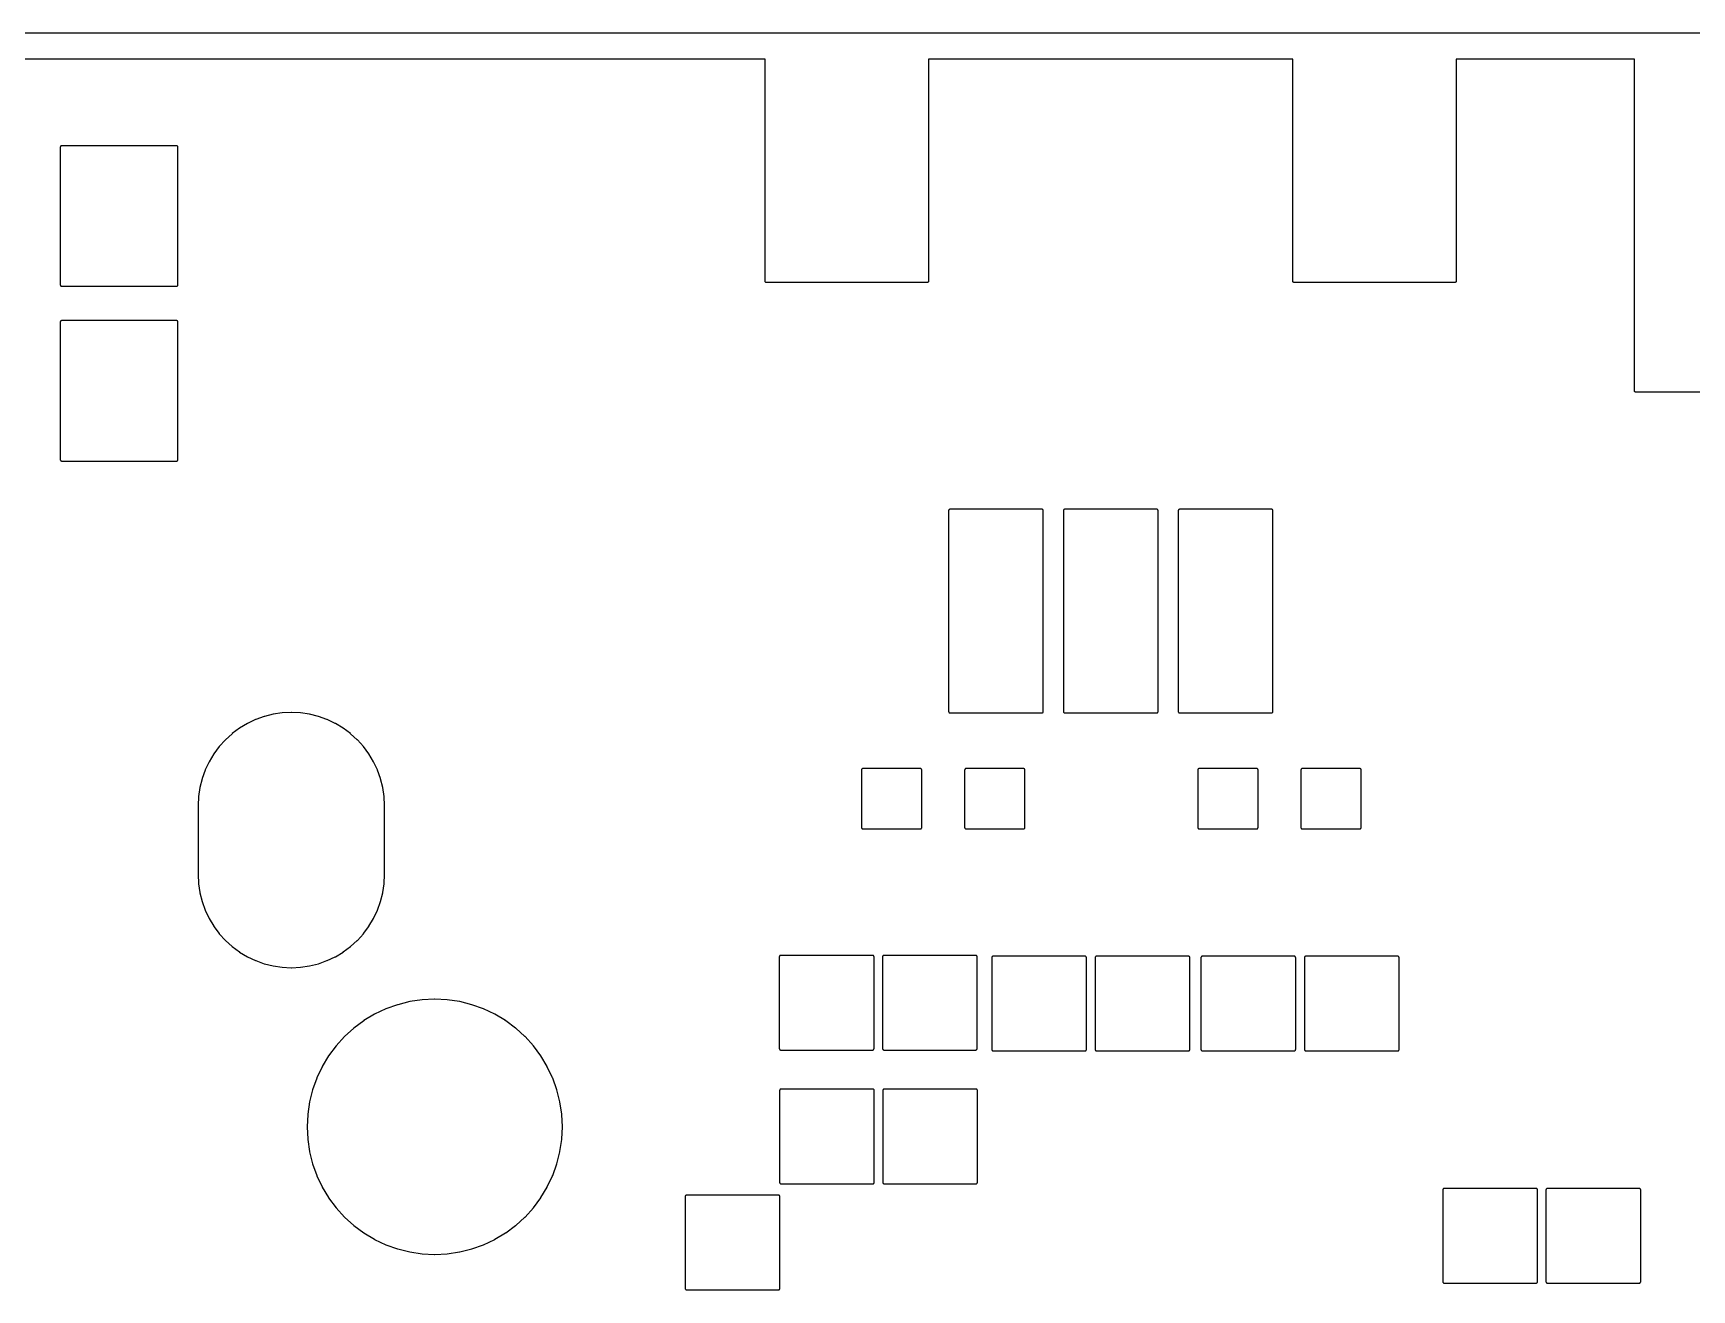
# Model space of a CAD drawing. Header units: inches. Extents: x -0.5 to 10, y -2.4 to 3.9.
# Drawn here: x 0.65 to 1.219, y 3.431 to 3.863 of the extents above; entities that cross this region are included whole.
import ezdxf

# ---------------------------------------------------------------- set-up
doc = ezdxf.new("R2010")
doc.units = ezdxf.units.IN

msp = doc.modelspace()

# ---------------------------------------------------------------- linework, layer by layer
for points in [[(4.8032, 3.86275), (0, 3.86275)], [(1.62, 3.7395), (1.2, 3.7395), (1.199975, 3.739501), (1.199926, 3.739506), (1.199878, 3.739515), (1.199831, 3.739529), (1.199786, 3.739548), (1.199743, 3.739571), (1.199702, 3.739599), (1.199664, 3.73963), (1.19963, 3.739664), (1.199599, 3.739702), (1.199571, 3.739743), (1.199548, 3.739786), (1.199529, 3.739831), (1.199515, 3.739878), (1.199506, 3.739926), (1.199501, 3.739975), (1.1995, 3.74), (1.1995, 3.85385), (1.13835, 3.85385), (1.13835, 3.77765), (1.138349, 3.777625), (1.138344, 3.777576), (1.138335, 3.777528), (1.138321, 3.777481), (1.138302, 3.777436), (1.138279, 3.777393), (1.138251, 3.777352), (1.13822, 3.777314), (1.138186, 3.77728), (1.138148, 3.777249), (1.138107, 3.777221), (1.138064, 3.777198), (1.138019, 3.777179), (1.137972, 3.777165), (1.137924, 3.777156), (1.137875, 3.777151), (1.13785, 3.77715), (1.08275, 3.77715), (1.082725, 3.777151), (1.082676, 3.777156), (1.082628, 3.777165), (1.082581, 3.777179), (1.082536, 3.777198), (1.082493, 3.777221), (1.082452, 3.777249), (1.082414, 3.77728), (1.08238, 3.777314), (1.082349, 3.777352), (1.082321, 3.777393), (1.082298, 3.777436), (1.082279, 3.777481), (1.082265, 3.777528), (1.082256, 3.777576), (1.082251, 3.777625), (1.08225, 3.77765), (1.08225, 3.85385), (0.95725, 3.85385), (0.95725, 3.77765), (0.957249, 3.777625), (0.957244, 3.777576), (0.957235, 3.777528), (0.957221, 3.777481), (0.957202, 3.777436), (0.957179, 3.777393), (0.957151, 3.777352), (0.95712, 3.777314), (0.957086, 3.77728), (0.957048, 3.777249), (0.957007, 3.777221), (0.956964, 3.777198), (0.956919, 3.777179), (0.956872, 3.777165), (0.956824, 3.777156), (0.956775, 3.777151), (0.95675, 3.77715), (0.90165, 3.77715), (0.901625, 3.777151), (0.901576, 3.777156), (0.901528, 3.777165), (0.901481, 3.777179), (0.901436, 3.777198), (0.901393, 3.777221), (0.901352, 3.777249), (0.901314, 3.77728), (0.90128, 3.777314), (0.901249, 3.777352), (0.901221, 3.777393), (0.901198, 3.777436), (0.901179, 3.777481), (0.901165, 3.777528), (0.901156, 3.777576), (0.901151, 3.777625), (0.90115, 3.77765), (0.90115, 3.85385), (0.5405, 3.85385)]]:
    msp.add_lwpolyline(points)
for points in [[(0.659775, 3.775901), (0.659775, 3.775901), (0.6598, 3.7759), (0.6992, 3.7759), (0.699225, 3.775901), (0.699274, 3.775906), (0.699322, 3.775915), (0.699369, 3.775929), (0.699414, 3.775948), (0.699457, 3.775971), (0.699498, 3.775999), (0.699536, 3.77603), (0.69957, 3.776064), (0.699601, 3.776102), (0.699629, 3.776143), (0.699652, 3.776186), (0.699671, 3.776231), (0.699685, 3.776278), (0.699694, 3.776326), (0.699699, 3.776375), (0.6997, 3.7764), (0.6997, 3.8236), (0.699699, 3.823625), (0.699694, 3.823674), (0.699685, 3.823722), (0.699671, 3.823769), (0.699652, 3.823814), (0.699629, 3.823857), (0.699601, 3.823898), (0.69957, 3.823936), (0.699536, 3.82397), (0.699498, 3.824001), (0.699457, 3.824029), (0.699414, 3.824052), (0.699369, 3.824071), (0.699322, 3.824085), (0.699274, 3.824094), (0.699225, 3.824099), (0.6992, 3.8241), (0.6598, 3.8241), (0.659775, 3.824099), (0.659726, 3.824094), (0.659678, 3.824085), (0.659631, 3.824071), (0.659586, 3.824052), (0.659543, 3.824029), (0.659502, 3.824001), (0.659464, 3.82397), (0.65943, 3.823936), (0.659399, 3.823898), (0.659371, 3.823857), (0.659348, 3.823814), (0.659329, 3.823769), (0.659315, 3.823722), (0.659306, 3.823674), (0.659301, 3.823625), (0.6593, 3.8236), (0.6593, 3.7764), (0.659301, 3.776375), (0.659306, 3.776326), (0.659315, 3.776278), (0.659329, 3.776231), (0.659348, 3.776186), (0.659371, 3.776143), (0.659399, 3.776102), (0.65943, 3.776064), (0.659464, 3.77603), (0.659502, 3.775999), (0.659543, 3.775971), (0.659586, 3.775948), (0.659631, 3.775929), (0.659678, 3.775915), (0.659726, 3.775906)], [(0.659775, 3.715901), (0.659775, 3.715901), (0.6598, 3.7159), (0.6992, 3.7159), (0.699225, 3.715901), (0.699274, 3.715906), (0.699322, 3.715915), (0.699369, 3.715929), (0.699414, 3.715948), (0.699457, 3.715971), (0.699498, 3.715999), (0.699536, 3.71603), (0.69957, 3.716064), (0.699601, 3.716102), (0.699629, 3.716143), (0.699652, 3.716186), (0.699671, 3.716231), (0.699685, 3.716278), (0.699694, 3.716326), (0.699699, 3.716375), (0.6997, 3.7164), (0.6997, 3.7636), (0.699699, 3.763625), (0.699694, 3.763674), (0.699685, 3.763722), (0.699671, 3.763769), (0.699652, 3.763814), (0.699629, 3.763857), (0.699601, 3.763898), (0.69957, 3.763936), (0.699536, 3.76397), (0.699498, 3.764001), (0.699457, 3.764029), (0.699414, 3.764052), (0.699369, 3.764071), (0.699322, 3.764085), (0.699274, 3.764094), (0.699225, 3.764099), (0.6992, 3.7641), (0.6598, 3.7641), (0.659775, 3.764099), (0.659726, 3.764094), (0.659678, 3.764085), (0.659631, 3.764071), (0.659586, 3.764052), (0.659543, 3.764029), (0.659502, 3.764001), (0.659464, 3.76397), (0.65943, 3.763936), (0.659399, 3.763898), (0.659371, 3.763857), (0.659348, 3.763814), (0.659329, 3.763769), (0.659315, 3.763722), (0.659306, 3.763674), (0.659301, 3.763625), (0.6593, 3.7636), (0.6593, 3.7164), (0.659301, 3.716375), (0.659306, 3.716326), (0.659315, 3.716278), (0.659329, 3.716231), (0.659348, 3.716186), (0.659371, 3.716143), (0.659399, 3.716102), (0.65943, 3.716064), (0.659464, 3.71603), (0.659502, 3.715999), (0.659543, 3.715971), (0.659586, 3.715948), (0.659631, 3.715929), (0.659678, 3.715915), (0.659726, 3.715906)], [(0.964625, 3.629451), (0.964625, 3.629451), (0.96465, 3.62945), (0.99615, 3.62945), (0.996175, 3.629451), (0.996224, 3.629456), (0.996272, 3.629465), (0.996319, 3.629479), (0.996364, 3.629498), (0.996407, 3.629521), (0.996448, 3.629549), (0.996486, 3.62958), (0.99652, 3.629614), (0.996551, 3.629652), (0.996579, 3.629693), (0.996602, 3.629736), (0.996621, 3.629781), (0.996635, 3.629828), (0.996644, 3.629876), (0.996649, 3.629925), (0.99665, 3.62995), (0.99665, 3.69885), (0.996649, 3.698875), (0.996644, 3.698924), (0.996635, 3.698972), (0.996621, 3.699019), (0.996602, 3.699064), (0.996579, 3.699107), (0.996551, 3.699148), (0.99652, 3.699186), (0.996486, 3.69922), (0.996448, 3.699251), (0.996407, 3.699279), (0.996364, 3.699302), (0.996319, 3.699321), (0.996272, 3.699335), (0.996224, 3.699344), (0.996175, 3.699349), (0.99615, 3.69935), (0.96465, 3.69935), (0.964625, 3.699349), (0.964576, 3.699344), (0.964528, 3.699335), (0.964481, 3.699321), (0.964436, 3.699302), (0.964393, 3.699279), (0.964352, 3.699251), (0.964314, 3.69922), (0.96428, 3.699186), (0.964249, 3.699148), (0.964221, 3.699107), (0.964198, 3.699064), (0.964179, 3.699019), (0.964165, 3.698972), (0.964156, 3.698924), (0.964151, 3.698875), (0.96415, 3.69885), (0.96415, 3.62995), (0.964151, 3.629925), (0.964156, 3.629876), (0.964165, 3.629828), (0.964179, 3.629781), (0.964198, 3.629736), (0.964221, 3.629693), (0.964249, 3.629652), (0.96428, 3.629614), (0.964314, 3.62958), (0.964352, 3.629549), (0.964393, 3.629521), (0.964436, 3.629498), (0.964481, 3.629479), (0.964528, 3.629465), (0.964576, 3.629456)], [(1.004025, 3.629451), (1.004025, 3.629451), (1.00405, 3.62945), (1.03555, 3.62945), (1.035575, 3.629451), (1.035624, 3.629456), (1.035672, 3.629465), (1.035719, 3.629479), (1.035764, 3.629498), (1.035807, 3.629521), (1.035848, 3.629549), (1.035886, 3.62958), (1.03592, 3.629614), (1.035951, 3.629652), (1.035979, 3.629693), (1.036002, 3.629736), (1.036021, 3.629781), (1.036035, 3.629828), (1.036044, 3.629876), (1.036049, 3.629925), (1.03605, 3.62995), (1.03605, 3.69885), (1.036049, 3.698875), (1.036044, 3.698924), (1.036035, 3.698972), (1.036021, 3.699019), (1.036002, 3.699064), (1.035979, 3.699107), (1.035951, 3.699148), (1.03592, 3.699186), (1.035886, 3.69922), (1.035848, 3.699251), (1.035807, 3.699279), (1.035764, 3.699302), (1.035719, 3.699321), (1.035672, 3.699335), (1.035624, 3.699344), (1.035575, 3.699349), (1.03555, 3.69935), (1.00405, 3.69935), (1.004025, 3.699349), (1.003976, 3.699344), (1.003928, 3.699335), (1.003881, 3.699321), (1.003836, 3.699302), (1.003793, 3.699279), (1.003752, 3.699251), (1.003714, 3.69922), (1.00368, 3.699186), (1.003649, 3.699148), (1.003621, 3.699107), (1.003598, 3.699064), (1.003579, 3.699019), (1.003565, 3.698972), (1.003556, 3.698924), (1.003551, 3.698875), (1.00355, 3.69885), (1.00355, 3.62995), (1.003551, 3.629925), (1.003556, 3.629876), (1.003565, 3.629828), (1.003579, 3.629781), (1.003598, 3.629736), (1.003621, 3.629693), (1.003649, 3.629652), (1.00368, 3.629614), (1.003714, 3.62958), (1.003752, 3.629549), (1.003793, 3.629521), (1.003836, 3.629498), (1.003881, 3.629479), (1.003928, 3.629465), (1.003976, 3.629456)], [(1.043425, 3.629451), (1.043425, 3.629451), (1.04345, 3.62945), (1.07495, 3.62945), (1.074975, 3.629451), (1.075024, 3.629456), (1.075072, 3.629465), (1.075119, 3.629479), (1.075164, 3.629498), (1.075207, 3.629521), (1.075248, 3.629549), (1.075286, 3.62958), (1.07532, 3.629614), (1.075351, 3.629652), (1.075379, 3.629693), (1.075402, 3.629736), (1.075421, 3.629781), (1.075435, 3.629828), (1.075444, 3.629876), (1.075449, 3.629925), (1.07545, 3.62995), (1.07545, 3.69885), (1.075449, 3.698875), (1.075444, 3.698924), (1.075435, 3.698972), (1.075421, 3.699019), (1.075402, 3.699064), (1.075379, 3.699107), (1.075351, 3.699148), (1.07532, 3.699186), (1.075286, 3.69922), (1.075248, 3.699251), (1.075207, 3.699279), (1.075164, 3.699302), (1.075119, 3.699321), (1.075072, 3.699335), (1.075024, 3.699344), (1.074975, 3.699349), (1.07495, 3.69935), (1.04345, 3.69935), (1.043425, 3.699349), (1.043376, 3.699344), (1.043328, 3.699335), (1.043281, 3.699321), (1.043236, 3.699302), (1.043193, 3.699279), (1.043152, 3.699251), (1.043114, 3.69922), (1.04308, 3.699186), (1.043049, 3.699148), (1.043021, 3.699107), (1.042998, 3.699064), (1.042979, 3.699019), (1.042965, 3.698972), (1.042956, 3.698924), (1.042951, 3.698875), (1.04295, 3.69885), (1.04295, 3.62995), (1.042951, 3.629925), (1.042956, 3.629876), (1.042965, 3.629828), (1.042979, 3.629781), (1.042998, 3.629736), (1.043021, 3.629693), (1.043049, 3.629652), (1.04308, 3.629614), (1.043114, 3.62958), (1.043152, 3.629549), (1.043193, 3.629521), (1.043236, 3.629498), (1.043281, 3.629479), (1.043328, 3.629465), (1.043376, 3.629456)], [(0.738625, 3.542001), (0.741712, 3.542152), (0.741738, 3.542154), (0.741761, 3.542157), (0.744819, 3.542611), (0.744842, 3.542615), (0.744867, 3.54262), (0.747865, 3.543371), (0.747891, 3.543379), (0.747912, 3.543386), (0.750823, 3.544427), (0.750847, 3.544436), (0.750868, 3.544446), (0.753663, 3.545767), (0.753689, 3.545781), (0.753706, 3.545791), (0.756358, 3.54738), (0.756375, 3.547391), (0.756398, 3.547407), (0.758881, 3.549249), (0.758899, 3.549263), (0.758919, 3.54928), (0.76121, 3.551356), (0.761227, 3.551373), (0.761244, 3.55139), (0.76332, 3.553681), (0.763337, 3.553701), (0.763351, 3.553719), (0.765193, 3.556202), (0.765209, 3.556225), (0.76522, 3.556242), (0.766809, 3.558894), (0.766819, 3.558911), (0.766833, 3.558937), (0.768154, 3.561732), (0.768164, 3.561753), (0.768173, 3.561777), (0.769214, 3.564688), (0.769221, 3.564709), (0.769229, 3.564735), (0.76998, 3.567733), (0.769985, 3.567758), (0.769989, 3.567781), (0.770443, 3.570839), (0.770446, 3.570862), (0.770448, 3.570888), (0.770599, 3.573975), (0.7706, 3.57399), (0.7706, 3.574), (0.7706, 3.5976), (0.7706, 3.59761), (0.770599, 3.597625), (0.770448, 3.600712), (0.770446, 3.600738), (0.770443, 3.600761), (0.769989, 3.603819), (0.769985, 3.603842), (0.76998, 3.603867), (0.769229, 3.606865), (0.769221, 3.606891), (0.769214, 3.606912), (0.768173, 3.609823), (0.768164, 3.609847), (0.768154, 3.609868), (0.766833, 3.612663), (0.766819, 3.612689), (0.766809, 3.612706), (0.76522, 3.615358), (0.765209, 3.615375), (0.765193, 3.615398), (0.763351, 3.617881), (0.763337, 3.617899), (0.76332, 3.617919), (0.761244, 3.62021), (0.761227, 3.620227), (0.76121, 3.620244), (0.758919, 3.62232), (0.758899, 3.622337), (0.758881, 3.622351), (0.756398, 3.624193), (0.756375, 3.624209), (0.756358, 3.62422), (0.753706, 3.625809), (0.753689, 3.625819), (0.753663, 3.625833), (0.750868, 3.627154), (0.750847, 3.627164), (0.750823, 3.627173), (0.747912, 3.628214), (0.747891, 3.628221), (0.747865, 3.628229), (0.744867, 3.62898), (0.744842, 3.628985), (0.744819, 3.628989), (0.741761, 3.629443), (0.741738, 3.629446), (0.741712, 3.629448), (0.738625, 3.629599), (0.7386, 3.6296), (0.738575, 3.629599), (0.735488, 3.629448), (0.735462, 3.629446), (0.735439, 3.629443), (0.732381, 3.628989), (0.732358, 3.628985), (0.732333, 3.62898), (0.729335, 3.628229), (0.729309, 3.628221), (0.729288, 3.628214), (0.726377, 3.627173), (0.726353, 3.627164), (0.726332, 3.627154), (0.723537, 3.625833), (0.723511, 3.625819), (0.723494, 3.625809), (0.720842, 3.62422), (0.720825, 3.624209), (0.720802, 3.624193), (0.718319, 3.622351), (0.718301, 3.622337), (0.718281, 3.62232), (0.71599, 3.620244), (0.715973, 3.620227), (0.715956, 3.62021), (0.71388, 3.617919), (0.713863, 3.617899), (0.713849, 3.617881), (0.712007, 3.615398), (0.711991, 3.615375), (0.71198, 3.615358), (0.710391, 3.612706), (0.710381, 3.612689), (0.710367, 3.612663), (0.709046, 3.609868), (0.709036, 3.609847), (0.709027, 3.609823), (0.707986, 3.606912), (0.707979, 3.606891), (0.707971, 3.606865), (0.70722, 3.603867), (0.707215, 3.603842), (0.707211, 3.603819), (0.706757, 3.600761), (0.706754, 3.600738), (0.706752, 3.600712), (0.706601, 3.597625), (0.7066, 3.59761), (0.7066, 3.5976), (0.7066, 3.574), (0.7066, 3.57399), (0.706601, 3.573975), (0.706752, 3.570888), (0.706754, 3.570862), (0.706757, 3.570839), (0.707211, 3.567781), (0.707215, 3.567758), (0.70722, 3.567733), (0.707971, 3.564735), (0.707979, 3.564709), (0.707986, 3.564688), (0.709027, 3.561777), (0.709036, 3.561753), (0.709046, 3.561732), (0.710367, 3.558937), (0.710381, 3.558911), (0.710391, 3.558894), (0.71198, 3.556242), (0.711991, 3.556225), (0.712007, 3.556202), (0.713849, 3.553719), (0.713863, 3.553701), (0.71388, 3.553681), (0.715956, 3.55139), (0.715973, 3.551373), (0.71599, 3.551356), (0.718281, 3.54928), (0.718301, 3.549263), (0.718319, 3.549249), (0.720802, 3.547407), (0.720825, 3.547391), (0.720842, 3.54738), (0.723494, 3.545791), (0.723511, 3.545781), (0.723537, 3.545767), (0.726332, 3.544446), (0.726353, 3.544436), (0.726377, 3.544427), (0.729288, 3.543386), (0.729309, 3.543379), (0.729335, 3.543371), (0.732333, 3.54262), (0.732358, 3.542615), (0.732381, 3.542611), (0.735439, 3.542157), (0.735462, 3.542154), (0.735488, 3.542152), (0.738575, 3.542001), (0.7386, 3.542)], [(0.934725, 3.589651), (0.934725, 3.589651), (0.93475, 3.58965), (0.95445, 3.58965), (0.954475, 3.589651), (0.954524, 3.589656), (0.954572, 3.589665), (0.954619, 3.589679), (0.954664, 3.589698), (0.954707, 3.589721), (0.954748, 3.589749), (0.954786, 3.58978), (0.95482, 3.589814), (0.954851, 3.589852), (0.954879, 3.589893), (0.954902, 3.589936), (0.954921, 3.589981), (0.954935, 3.590028), (0.954944, 3.590076), (0.954949, 3.590125), (0.95495, 3.59015), (0.95495, 3.60985), (0.954949, 3.609875), (0.954944, 3.609924), (0.954935, 3.609972), (0.954921, 3.610019), (0.954902, 3.610064), (0.954879, 3.610107), (0.954851, 3.610148), (0.95482, 3.610186), (0.954786, 3.61022), (0.954748, 3.610251), (0.954707, 3.610279), (0.954664, 3.610302), (0.954619, 3.610321), (0.954572, 3.610335), (0.954524, 3.610344), (0.954475, 3.610349), (0.95445, 3.61035), (0.93475, 3.61035), (0.934725, 3.610349), (0.934676, 3.610344), (0.934628, 3.610335), (0.934581, 3.610321), (0.934536, 3.610302), (0.934493, 3.610279), (0.934452, 3.610251), (0.934414, 3.61022), (0.93438, 3.610186), (0.934349, 3.610148), (0.934321, 3.610107), (0.934298, 3.610064), (0.934279, 3.610019), (0.934265, 3.609972), (0.934256, 3.609924), (0.934251, 3.609875), (0.93425, 3.60985), (0.93425, 3.59015), (0.934251, 3.590125), (0.934256, 3.590076), (0.934265, 3.590028), (0.934279, 3.589981), (0.934298, 3.589936), (0.934321, 3.589893), (0.934349, 3.589852), (0.93438, 3.589814), (0.934414, 3.58978), (0.934452, 3.589749), (0.934493, 3.589721), (0.934536, 3.589698), (0.934581, 3.589679), (0.934628, 3.589665), (0.934676, 3.589656)], [(0.970125, 3.589651), (0.970125, 3.589651), (0.97015, 3.58965), (0.98985, 3.58965), (0.989875, 3.589651), (0.989924, 3.589656), (0.989972, 3.589665), (0.990019, 3.589679), (0.990064, 3.589698), (0.990107, 3.589721), (0.990148, 3.589749), (0.990186, 3.58978), (0.99022, 3.589814), (0.990251, 3.589852), (0.990279, 3.589893), (0.990302, 3.589936), (0.990321, 3.589981), (0.990335, 3.590028), (0.990344, 3.590076), (0.990349, 3.590125), (0.99035, 3.59015), (0.99035, 3.60985), (0.990349, 3.609875), (0.990344, 3.609924), (0.990335, 3.609972), (0.990321, 3.610019), (0.990302, 3.610064), (0.990279, 3.610107), (0.990251, 3.610148), (0.99022, 3.610186), (0.990186, 3.61022), (0.990148, 3.610251), (0.990107, 3.610279), (0.990064, 3.610302), (0.990019, 3.610321), (0.989972, 3.610335), (0.989924, 3.610344), (0.989875, 3.610349), (0.98985, 3.61035), (0.97015, 3.61035), (0.970125, 3.610349), (0.970076, 3.610344), (0.970028, 3.610335), (0.969981, 3.610321), (0.969936, 3.610302), (0.969893, 3.610279), (0.969852, 3.610251), (0.969814, 3.61022), (0.96978, 3.610186), (0.969749, 3.610148), (0.969721, 3.610107), (0.969698, 3.610064), (0.969679, 3.610019), (0.969665, 3.609972), (0.969656, 3.609924), (0.969651, 3.609875), (0.96965, 3.60985), (0.96965, 3.59015), (0.969651, 3.590125), (0.969656, 3.590076), (0.969665, 3.590028), (0.969679, 3.589981), (0.969698, 3.589936), (0.969721, 3.589893), (0.969749, 3.589852), (0.96978, 3.589814), (0.969814, 3.58978), (0.969852, 3.589749), (0.969893, 3.589721), (0.969936, 3.589698), (0.969981, 3.589679), (0.970028, 3.589665), (0.970076, 3.589656)], [(1.050125, 3.589651), (1.050125, 3.589651), (1.05015, 3.58965), (1.06985, 3.58965), (1.069875, 3.589651), (1.069924, 3.589656), (1.069972, 3.589665), (1.070019, 3.589679), (1.070064, 3.589698), (1.070107, 3.589721), (1.070148, 3.589749), (1.070186, 3.58978), (1.07022, 3.589814), (1.070251, 3.589852), (1.070279, 3.589893), (1.070302, 3.589936), (1.070321, 3.589981), (1.070335, 3.590028), (1.070344, 3.590076), (1.070349, 3.590125), (1.07035, 3.59015), (1.07035, 3.60985), (1.070349, 3.609875), (1.070344, 3.609924), (1.070335, 3.609972), (1.070321, 3.610019), (1.070302, 3.610064), (1.070279, 3.610107), (1.070251, 3.610148), (1.07022, 3.610186), (1.070186, 3.61022), (1.070148, 3.610251), (1.070107, 3.610279), (1.070064, 3.610302), (1.070019, 3.610321), (1.069972, 3.610335), (1.069924, 3.610344), (1.069875, 3.610349), (1.06985, 3.61035), (1.05015, 3.61035), (1.050125, 3.610349), (1.050076, 3.610344), (1.050028, 3.610335), (1.049981, 3.610321), (1.049936, 3.610302), (1.049893, 3.610279), (1.049852, 3.610251), (1.049814, 3.61022), (1.04978, 3.610186), (1.049749, 3.610148), (1.049721, 3.610107), (1.049698, 3.610064), (1.049679, 3.610019), (1.049665, 3.609972), (1.049656, 3.609924), (1.049651, 3.609875), (1.04965, 3.60985), (1.04965, 3.59015), (1.049651, 3.590125), (1.049656, 3.590076), (1.049665, 3.590028), (1.049679, 3.589981), (1.049698, 3.589936), (1.049721, 3.589893), (1.049749, 3.589852), (1.04978, 3.589814), (1.049814, 3.58978), (1.049852, 3.589749), (1.049893, 3.589721), (1.049936, 3.589698), (1.049981, 3.589679), (1.050028, 3.589665), (1.050076, 3.589656)], [(1.085525, 3.589651), (1.085525, 3.589651), (1.08555, 3.58965), (1.10525, 3.58965), (1.105275, 3.589651), (1.105324, 3.589656), (1.105372, 3.589665), (1.105419, 3.589679), (1.105464, 3.589698), (1.105507, 3.589721), (1.105548, 3.589749), (1.105586, 3.58978), (1.10562, 3.589814), (1.105651, 3.589852), (1.105679, 3.589893), (1.105702, 3.589936), (1.105721, 3.589981), (1.105735, 3.590028), (1.105744, 3.590076), (1.105749, 3.590125), (1.10575, 3.59015), (1.10575, 3.60985), (1.105749, 3.609875), (1.105744, 3.609924), (1.105735, 3.609972), (1.105721, 3.610019), (1.105702, 3.610064), (1.105679, 3.610107), (1.105651, 3.610148), (1.10562, 3.610186), (1.105586, 3.61022), (1.105548, 3.610251), (1.105507, 3.610279), (1.105464, 3.610302), (1.105419, 3.610321), (1.105372, 3.610335), (1.105324, 3.610344), (1.105275, 3.610349), (1.10525, 3.61035), (1.08555, 3.61035), (1.085525, 3.610349), (1.085476, 3.610344), (1.085428, 3.610335), (1.085381, 3.610321), (1.085336, 3.610302), (1.085293, 3.610279), (1.085252, 3.610251), (1.085214, 3.61022), (1.08518, 3.610186), (1.085149, 3.610148), (1.085121, 3.610107), (1.085098, 3.610064), (1.085079, 3.610019), (1.085065, 3.609972), (1.085056, 3.609924), (1.085051, 3.609875), (1.08505, 3.60985), (1.08505, 3.59015), (1.085051, 3.590125), (1.085056, 3.590076), (1.085065, 3.590028), (1.085079, 3.589981), (1.085098, 3.589936), (1.085121, 3.589893), (1.085149, 3.589852), (1.08518, 3.589814), (1.085214, 3.58978), (1.085252, 3.589749), (1.085293, 3.589721), (1.085336, 3.589698), (1.085381, 3.589679), (1.085428, 3.589665), (1.085476, 3.589656)], [(0.906051, 3.545775), (0.906051, 3.545775), (0.90605, 3.54575), (0.90605, 3.51425), (0.906051, 3.514225), (0.906056, 3.514176), (0.906065, 3.514128), (0.906079, 3.514081), (0.906098, 3.514036), (0.906121, 3.513993), (0.906149, 3.513952), (0.90618, 3.513914), (0.906214, 3.51388), (0.906252, 3.513849), (0.906293, 3.513821), (0.906336, 3.513798), (0.906381, 3.513779), (0.906428, 3.513765), (0.906476, 3.513756), (0.906525, 3.513751), (0.90655, 3.51375), (0.93805, 3.51375), (0.938075, 3.513751), (0.938124, 3.513756), (0.938172, 3.513765), (0.938219, 3.513779), (0.938264, 3.513798), (0.938307, 3.513821), (0.938348, 3.513849), (0.938386, 3.51388), (0.93842, 3.513914), (0.938451, 3.513952), (0.938479, 3.513993), (0.938502, 3.514036), (0.938521, 3.514081), (0.938535, 3.514128), (0.938544, 3.514176), (0.938549, 3.514225), (0.93855, 3.51425), (0.93855, 3.54575), (0.938549, 3.545775), (0.938544, 3.545824), (0.938535, 3.545872), (0.938521, 3.545919), (0.938502, 3.545964), (0.938479, 3.546007), (0.938451, 3.546048), (0.93842, 3.546086), (0.938386, 3.54612), (0.938348, 3.546151), (0.938307, 3.546179), (0.938264, 3.546202), (0.938219, 3.546221), (0.938172, 3.546235), (0.938124, 3.546244), (0.938075, 3.546249), (0.93805, 3.54625), (0.90655, 3.54625), (0.906525, 3.546249), (0.906476, 3.546244), (0.906428, 3.546235), (0.906381, 3.546221), (0.906336, 3.546202), (0.906293, 3.546179), (0.906252, 3.546151), (0.906214, 3.54612), (0.90618, 3.546086), (0.906149, 3.546048), (0.906121, 3.546007), (0.906098, 3.545964), (0.906079, 3.545919), (0.906065, 3.545872), (0.906056, 3.545824)], [(0.941925, 3.513751), (0.941925, 3.513751), (0.94195, 3.51375), (0.97345, 3.51375), (0.973475, 3.513751), (0.973524, 3.513756), (0.973572, 3.513765), (0.973619, 3.513779), (0.973664, 3.513798), (0.973707, 3.513821), (0.973748, 3.513849), (0.973786, 3.51388), (0.97382, 3.513914), (0.973851, 3.513952), (0.973879, 3.513993), (0.973902, 3.514036), (0.973921, 3.514081), (0.973935, 3.514128), (0.973944, 3.514176), (0.973949, 3.514225), (0.97395, 3.51425), (0.97395, 3.54575), (0.973949, 3.545775), (0.973944, 3.545824), (0.973935, 3.545872), (0.973921, 3.545919), (0.973902, 3.545964), (0.973879, 3.546007), (0.973851, 3.546048), (0.97382, 3.546086), (0.973786, 3.54612), (0.973748, 3.546151), (0.973707, 3.546179), (0.973664, 3.546202), (0.973619, 3.546221), (0.973572, 3.546235), (0.973524, 3.546244), (0.973475, 3.546249), (0.97345, 3.54625), (0.94195, 3.54625), (0.941925, 3.546249), (0.941876, 3.546244), (0.941828, 3.546235), (0.941781, 3.546221), (0.941736, 3.546202), (0.941693, 3.546179), (0.941652, 3.546151), (0.941614, 3.54612), (0.94158, 3.546086), (0.941549, 3.546048), (0.941521, 3.546007), (0.941498, 3.545964), (0.941479, 3.545919), (0.941465, 3.545872), (0.941456, 3.545824), (0.941451, 3.545775), (0.94145, 3.54575), (0.94145, 3.51425), (0.941451, 3.514225), (0.941456, 3.514176), (0.941465, 3.514128), (0.941479, 3.514081), (0.941498, 3.514036), (0.941521, 3.513993), (0.941549, 3.513952), (0.94158, 3.513914), (0.941614, 3.51388), (0.941652, 3.513849), (0.941693, 3.513821), (0.941736, 3.513798), (0.941781, 3.513779), (0.941828, 3.513765), (0.941876, 3.513756)], [(0.979425, 3.513451), (0.979425, 3.513451), (0.97945, 3.51345), (1.01095, 3.51345), (1.010975, 3.513451), (1.011024, 3.513456), (1.011072, 3.513465), (1.011119, 3.513479), (1.011164, 3.513498), (1.011207, 3.513521), (1.011248, 3.513549), (1.011286, 3.51358), (1.01132, 3.513614), (1.011351, 3.513652), (1.011379, 3.513693), (1.011402, 3.513736), (1.011421, 3.513781), (1.011435, 3.513828), (1.011444, 3.513876), (1.011449, 3.513925), (1.01145, 3.51395), (1.01145, 3.54545), (1.011449, 3.545475), (1.011444, 3.545524), (1.011435, 3.545572), (1.011421, 3.545619), (1.011402, 3.545664), (1.011379, 3.545707), (1.011351, 3.545748), (1.01132, 3.545786), (1.011286, 3.54582), (1.011248, 3.545851), (1.011207, 3.545879), (1.011164, 3.545902), (1.011119, 3.545921), (1.011072, 3.545935), (1.011024, 3.545944), (1.010975, 3.545949), (1.01095, 3.54595), (0.97945, 3.54595), (0.979425, 3.545949), (0.979376, 3.545944), (0.979328, 3.545935), (0.979281, 3.545921), (0.979236, 3.545902), (0.979193, 3.545879), (0.979152, 3.545851), (0.979114, 3.54582), (0.97908, 3.545786), (0.979049, 3.545748), (0.979021, 3.545707), (0.978998, 3.545664), (0.978979, 3.545619), (0.978965, 3.545572), (0.978956, 3.545524), (0.978951, 3.545475), (0.97895, 3.54545), (0.97895, 3.51395), (0.978951, 3.513925), (0.978956, 3.513876), (0.978965, 3.513828), (0.978979, 3.513781), (0.978998, 3.513736), (0.979021, 3.513693), (0.979049, 3.513652), (0.97908, 3.513614), (0.979114, 3.51358), (0.979152, 3.513549), (0.979193, 3.513521), (0.979236, 3.513498), (0.979281, 3.513479), (0.979328, 3.513465), (0.979376, 3.513456)], [(1.014925, 3.513451), (1.014925, 3.513451), (1.01495, 3.51345), (1.04645, 3.51345), (1.046475, 3.513451), (1.046524, 3.513456), (1.046572, 3.513465), (1.046619, 3.513479), (1.046664, 3.513498), (1.046707, 3.513521), (1.046748, 3.513549), (1.046786, 3.51358), (1.04682, 3.513614), (1.046851, 3.513652), (1.046879, 3.513693), (1.046902, 3.513736), (1.046921, 3.513781), (1.046935, 3.513828), (1.046944, 3.513876), (1.046949, 3.513925), (1.04695, 3.51395), (1.04695, 3.54545), (1.046949, 3.545475), (1.046944, 3.545524), (1.046935, 3.545572), (1.046921, 3.545619), (1.046902, 3.545664), (1.046879, 3.545707), (1.046851, 3.545748), (1.04682, 3.545786), (1.046786, 3.54582), (1.046748, 3.545851), (1.046707, 3.545879), (1.046664, 3.545902), (1.046619, 3.545921), (1.046572, 3.545935), (1.046524, 3.545944), (1.046475, 3.545949), (1.04645, 3.54595), (1.01495, 3.54595), (1.014925, 3.545949), (1.014876, 3.545944), (1.014828, 3.545935), (1.014781, 3.545921), (1.014736, 3.545902), (1.014693, 3.545879), (1.014652, 3.545851), (1.014614, 3.54582), (1.01458, 3.545786), (1.014549, 3.545748), (1.014521, 3.545707), (1.014498, 3.545664), (1.014479, 3.545619), (1.014465, 3.545572), (1.014456, 3.545524), (1.014451, 3.545475), (1.01445, 3.54545), (1.01445, 3.51395), (1.014451, 3.513925), (1.014456, 3.513876), (1.014465, 3.513828), (1.014479, 3.513781), (1.014498, 3.513736), (1.014521, 3.513693), (1.014549, 3.513652), (1.01458, 3.513614), (1.014614, 3.51358), (1.014652, 3.513549), (1.014693, 3.513521), (1.014736, 3.513498), (1.014781, 3.513479), (1.014828, 3.513465), (1.014876, 3.513456)], [(1.051225, 3.513451), (1.051225, 3.513451), (1.05125, 3.51345), (1.08275, 3.51345), (1.082775, 3.513451), (1.082824, 3.513456), (1.082872, 3.513465), (1.082919, 3.513479), (1.082964, 3.513498), (1.083007, 3.513521), (1.083048, 3.513549), (1.083086, 3.51358), (1.08312, 3.513614), (1.083151, 3.513652), (1.083179, 3.513693), (1.083202, 3.513736), (1.083221, 3.513781), (1.083235, 3.513828), (1.083244, 3.513876), (1.083249, 3.513925), (1.08325, 3.51395), (1.08325, 3.54545), (1.083249, 3.545475), (1.083244, 3.545524), (1.083235, 3.545572), (1.083221, 3.545619), (1.083202, 3.545664), (1.083179, 3.545707), (1.083151, 3.545748), (1.08312, 3.545786), (1.083086, 3.54582), (1.083048, 3.545851), (1.083007, 3.545879), (1.082964, 3.545902), (1.082919, 3.545921), (1.082872, 3.545935), (1.082824, 3.545944), (1.082775, 3.545949), (1.08275, 3.54595), (1.05125, 3.54595), (1.051225, 3.545949), (1.051176, 3.545944), (1.051128, 3.545935), (1.051081, 3.545921), (1.051036, 3.545902), (1.050993, 3.545879), (1.050952, 3.545851), (1.050914, 3.54582), (1.05088, 3.545786), (1.050849, 3.545748), (1.050821, 3.545707), (1.050798, 3.545664), (1.050779, 3.545619), (1.050765, 3.545572), (1.050756, 3.545524), (1.050751, 3.545475), (1.05075, 3.54545), (1.05075, 3.51395), (1.050751, 3.513925), (1.050756, 3.513876), (1.050765, 3.513828), (1.050779, 3.513781), (1.050798, 3.513736), (1.050821, 3.513693), (1.050849, 3.513652), (1.05088, 3.513614), (1.050914, 3.51358), (1.050952, 3.513549), (1.050993, 3.513521), (1.051036, 3.513498), (1.051081, 3.513479), (1.051128, 3.513465), (1.051176, 3.513456)], [(1.086725, 3.513451), (1.086725, 3.513451), (1.08675, 3.51345), (1.11825, 3.51345), (1.118275, 3.513451), (1.118324, 3.513456), (1.118372, 3.513465), (1.118419, 3.513479), (1.118464, 3.513498), (1.118507, 3.513521), (1.118548, 3.513549), (1.118586, 3.51358), (1.11862, 3.513614), (1.118651, 3.513652), (1.118679, 3.513693), (1.118702, 3.513736), (1.118721, 3.513781), (1.118735, 3.513828), (1.118744, 3.513876), (1.118749, 3.513925), (1.11875, 3.51395), (1.11875, 3.54545), (1.118749, 3.545475), (1.118744, 3.545524), (1.118735, 3.545572), (1.118721, 3.545619), (1.118702, 3.545664), (1.118679, 3.545707), (1.118651, 3.545748), (1.11862, 3.545786), (1.118586, 3.54582), (1.118548, 3.545851), (1.118507, 3.545879), (1.118464, 3.545902), (1.118419, 3.545921), (1.118372, 3.545935), (1.118324, 3.545944), (1.118275, 3.545949), (1.11825, 3.54595), (1.08675, 3.54595), (1.086725, 3.545949), (1.086676, 3.545944), (1.086628, 3.545935), (1.086581, 3.545921), (1.086536, 3.545902), (1.086493, 3.545879), (1.086452, 3.545851), (1.086414, 3.54582), (1.08638, 3.545786), (1.086349, 3.545748), (1.086321, 3.545707), (1.086298, 3.545664), (1.086279, 3.545619), (1.086265, 3.545572), (1.086256, 3.545524), (1.086251, 3.545475), (1.08625, 3.54545), (1.08625, 3.51395), (1.086251, 3.513925), (1.086256, 3.513876), (1.086265, 3.513828), (1.086279, 3.513781), (1.086298, 3.513736), (1.086321, 3.513693), (1.086349, 3.513652), (1.08638, 3.513614), (1.086414, 3.51358), (1.086452, 3.513549), (1.086493, 3.513521), (1.086536, 3.513498), (1.086581, 3.513479), (1.086628, 3.513465), (1.086676, 3.513456)], [(0.831599, 3.487425), (0.831391, 3.491669), (0.831389, 3.49169), (0.831386, 3.491718), (0.830763, 3.495921), (0.830758, 3.495944), (0.830753, 3.495969), (0.829721, 3.500091), (0.829713, 3.500117), (0.829706, 3.500138), (0.828275, 3.504139), (0.828267, 3.504159), (0.828256, 3.504184), (0.826439, 3.508025), (0.826427, 3.508049), (0.826416, 3.508069), (0.824231, 3.511713), (0.824218, 3.511735), (0.824204, 3.511754), (0.821673, 3.515167), (0.821659, 3.515185), (0.821642, 3.515205), (0.818788, 3.518354), (0.818771, 3.518371), (0.818754, 3.518388), (0.815605, 3.521242), (0.815585, 3.521259), (0.815567, 3.521273), (0.812154, 3.523804), (0.812135, 3.523818), (0.812113, 3.523831), (0.808469, 3.526016), (0.808449, 3.526027), (0.808425, 3.526039), (0.804584, 3.527856), (0.804559, 3.527867), (0.804539, 3.527875), (0.800538, 3.529306), (0.800517, 3.529313), (0.800491, 3.529321), (0.796369, 3.530353), (0.796344, 3.530358), (0.796321, 3.530363), (0.792118, 3.530986), (0.79209, 3.530989), (0.792069, 3.530991), (0.787825, 3.531199), (0.7878, 3.5312), (0.787775, 3.531199), (0.783531, 3.530991), (0.78351, 3.530989), (0.783482, 3.530986), (0.779279, 3.530363), (0.779256, 3.530358), (0.779231, 3.530353), (0.775109, 3.529321), (0.775083, 3.529313), (0.775062, 3.529306), (0.771061, 3.527875), (0.771041, 3.527867), (0.771016, 3.527856), (0.767175, 3.526039), (0.767151, 3.526027), (0.767131, 3.526016), (0.763487, 3.523831), (0.763465, 3.523818), (0.763446, 3.523804), (0.760033, 3.521273), (0.760015, 3.521259), (0.759995, 3.521242), (0.756846, 3.518388), (0.756829, 3.518371), (0.756812, 3.518354), (0.753958, 3.515205), (0.753941, 3.515185), (0.753927, 3.515167), (0.751396, 3.511754), (0.751382, 3.511735), (0.751369, 3.511713), (0.749184, 3.508069), (0.749173, 3.508049), (0.749161, 3.508025), (0.747344, 3.504184), (0.747333, 3.504159), (0.747325, 3.504139), (0.745894, 3.500138), (0.745887, 3.500117), (0.745879, 3.500091), (0.744847, 3.495969), (0.744842, 3.495944), (0.744837, 3.495921), (0.744214, 3.491718), (0.744211, 3.49169), (0.744209, 3.491669), (0.744001, 3.487425), (0.744, 3.4874), (0.744001, 3.487375), (0.744209, 3.483131), (0.744211, 3.48311), (0.744214, 3.483082), (0.744837, 3.478879), (0.744842, 3.478856), (0.744847, 3.478831), (0.745879, 3.474709), (0.745887, 3.474683), (0.745894, 3.474662), (0.747325, 3.470661), (0.747333, 3.470641), (0.747344, 3.470616), (0.749161, 3.466775), (0.749173, 3.466751), (0.749184, 3.466731), (0.751369, 3.463087), (0.751382, 3.463065), (0.751396, 3.463046), (0.753927, 3.459633), (0.753941, 3.459615), (0.753958, 3.459595), (0.756812, 3.456446), (0.756829, 3.456429), (0.756846, 3.456412), (0.759995, 3.453558), (0.760015, 3.453541), (0.760033, 3.453527), (0.763446, 3.450996), (0.763465, 3.450982), (0.763487, 3.450969), (0.767131, 3.448784), (0.767151, 3.448773), (0.767175, 3.448761), (0.771016, 3.446944), (0.771041, 3.446933), (0.771061, 3.446925), (0.775062, 3.445494), (0.775083, 3.445487), (0.775109, 3.445479), (0.779231, 3.444447), (0.779256, 3.444442), (0.779279, 3.444437), (0.783482, 3.443814), (0.78351, 3.443811), (0.783531, 3.443809), (0.787775, 3.443601), (0.7878, 3.4436), (0.787825, 3.443601), (0.792069, 3.443809), (0.79209, 3.443811), (0.792118, 3.443814), (0.796321, 3.444437), (0.796344, 3.444442), (0.796369, 3.444447), (0.800491, 3.445479), (0.800517, 3.445487), (0.800538, 3.445494), (0.804539, 3.446925), (0.804559, 3.446933), (0.804584, 3.446944), (0.808425, 3.448761), (0.808449, 3.448773), (0.808469, 3.448784), (0.812113, 3.450969), (0.812135, 3.450982), (0.812154, 3.450996), (0.815567, 3.453527), (0.815585, 3.453541), (0.815605, 3.453558), (0.818754, 3.456412), (0.818771, 3.456429), (0.818788, 3.456446), (0.821642, 3.459595), (0.821659, 3.459615), (0.821673, 3.459633), (0.824204, 3.463046), (0.824218, 3.463065), (0.824231, 3.463087), (0.826416, 3.466731), (0.826427, 3.466751), (0.826439, 3.466775), (0.828256, 3.470616), (0.828267, 3.470641), (0.828275, 3.470661), (0.829706, 3.474662), (0.829713, 3.474683), (0.829721, 3.474709), (0.830753, 3.478831), (0.830758, 3.478856), (0.830763, 3.478879), (0.831386, 3.483082), (0.831389, 3.48311), (0.831391, 3.483131), (0.831599, 3.487375), (0.8316, 3.4874)], [(0.906625, 3.467851), (0.906625, 3.467851), (0.90665, 3.46785), (0.93815, 3.46785), (0.938175, 3.467851), (0.938224, 3.467856), (0.938272, 3.467865), (0.938319, 3.467879), (0.938364, 3.467898), (0.938407, 3.467921), (0.938448, 3.467949), (0.938486, 3.46798), (0.93852, 3.468014), (0.938551, 3.468052), (0.938579, 3.468093), (0.938602, 3.468136), (0.938621, 3.468181), (0.938635, 3.468228), (0.938644, 3.468276), (0.938649, 3.468325), (0.93865, 3.46835), (0.93865, 3.49985), (0.938649, 3.499875), (0.938644, 3.499924), (0.938635, 3.499972), (0.938621, 3.500019), (0.938602, 3.500064), (0.938579, 3.500107), (0.938551, 3.500148), (0.93852, 3.500186), (0.938486, 3.50022), (0.938448, 3.500251), (0.938407, 3.500279), (0.938364, 3.500302), (0.938319, 3.500321), (0.938272, 3.500335), (0.938224, 3.500344), (0.938175, 3.500349), (0.93815, 3.50035), (0.90665, 3.50035), (0.906625, 3.500349), (0.906576, 3.500344), (0.906528, 3.500335), (0.906481, 3.500321), (0.906436, 3.500302), (0.906393, 3.500279), (0.906352, 3.500251), (0.906314, 3.50022), (0.90628, 3.500186), (0.906249, 3.500148), (0.906221, 3.500107), (0.906198, 3.500064), (0.906179, 3.500019), (0.906165, 3.499972), (0.906156, 3.499924), (0.906151, 3.499875), (0.90615, 3.49985), (0.90615, 3.46835), (0.906151, 3.468325), (0.906156, 3.468276), (0.906165, 3.468228), (0.906179, 3.468181), (0.906198, 3.468136), (0.906221, 3.468093), (0.906249, 3.468052), (0.90628, 3.468014), (0.906314, 3.46798), (0.906352, 3.467949), (0.906393, 3.467921), (0.906436, 3.467898), (0.906481, 3.467879), (0.906528, 3.467865), (0.906576, 3.467856)], [(0.942025, 3.467851), (0.942025, 3.467851), (0.94205, 3.46785), (0.97355, 3.46785), (0.973575, 3.467851), (0.973624, 3.467856), (0.973672, 3.467865), (0.973719, 3.467879), (0.973764, 3.467898), (0.973807, 3.467921), (0.973848, 3.467949), (0.973886, 3.46798), (0.97392, 3.468014), (0.973951, 3.468052), (0.973979, 3.468093), (0.974002, 3.468136), (0.974021, 3.468181), (0.974035, 3.468228), (0.974044, 3.468276), (0.974049, 3.468325), (0.97405, 3.46835), (0.97405, 3.49985), (0.974049, 3.499875), (0.974044, 3.499924), (0.974035, 3.499972), (0.974021, 3.500019), (0.974002, 3.500064), (0.973979, 3.500107), (0.973951, 3.500148), (0.97392, 3.500186), (0.973886, 3.50022), (0.973848, 3.500251), (0.973807, 3.500279), (0.973764, 3.500302), (0.973719, 3.500321), (0.973672, 3.500335), (0.973624, 3.500344), (0.973575, 3.500349), (0.97355, 3.50035), (0.94205, 3.50035), (0.942025, 3.500349), (0.941976, 3.500344), (0.941928, 3.500335), (0.941881, 3.500321), (0.941836, 3.500302), (0.941793, 3.500279), (0.941752, 3.500251), (0.941714, 3.50022), (0.94168, 3.500186), (0.941649, 3.500148), (0.941621, 3.500107), (0.941598, 3.500064), (0.941579, 3.500019), (0.941565, 3.499972), (0.941556, 3.499924), (0.941551, 3.499875), (0.94155, 3.49985), (0.94155, 3.46835), (0.941551, 3.468325), (0.941556, 3.468276), (0.941565, 3.468228), (0.941579, 3.468181), (0.941598, 3.468136), (0.941621, 3.468093), (0.941649, 3.468052), (0.94168, 3.468014), (0.941714, 3.46798), (0.941752, 3.467949), (0.941793, 3.467921), (0.941836, 3.467898), (0.941881, 3.467879), (0.941928, 3.467865), (0.941976, 3.467856)], [(0.874225, 3.431451), (0.874225, 3.431451), (0.87425, 3.43145), (0.90575, 3.43145), (0.905775, 3.431451), (0.905824, 3.431456), (0.905872, 3.431465), (0.905919, 3.431479), (0.905964, 3.431498), (0.906007, 3.431521), (0.906048, 3.431549), (0.906086, 3.43158), (0.90612, 3.431614), (0.906151, 3.431652), (0.906179, 3.431693), (0.906202, 3.431736), (0.906221, 3.431781), (0.906235, 3.431828), (0.906244, 3.431876), (0.906249, 3.431925), (0.90625, 3.43195), (0.90625, 3.46345), (0.906249, 3.463475), (0.906244, 3.463524), (0.906235, 3.463572), (0.906221, 3.463619), (0.906202, 3.463664), (0.906179, 3.463707), (0.906151, 3.463748), (0.90612, 3.463786), (0.906086, 3.46382), (0.906048, 3.463851), (0.906007, 3.463879), (0.905964, 3.463902), (0.905919, 3.463921), (0.905872, 3.463935), (0.905824, 3.463944), (0.905775, 3.463949), (0.90575, 3.46395), (0.87425, 3.46395), (0.874225, 3.463949), (0.874176, 3.463944), (0.874128, 3.463935), (0.874081, 3.463921), (0.874036, 3.463902), (0.873993, 3.463879), (0.873952, 3.463851), (0.873914, 3.46382), (0.87388, 3.463786), (0.873849, 3.463748), (0.873821, 3.463707), (0.873798, 3.463664), (0.873779, 3.463619), (0.873765, 3.463572), (0.873756, 3.463524), (0.873751, 3.463475), (0.87375, 3.46345), (0.87375, 3.43195), (0.873751, 3.431925), (0.873756, 3.431876), (0.873765, 3.431828), (0.873779, 3.431781), (0.873798, 3.431736), (0.873821, 3.431693), (0.873849, 3.431652), (0.87388, 3.431614), (0.873914, 3.43158), (0.873952, 3.431549), (0.873993, 3.431521), (0.874036, 3.431498), (0.874081, 3.431479), (0.874128, 3.431465), (0.874176, 3.431456)], [(1.133751, 3.465775), (1.133751, 3.465775), (1.13375, 3.46575), (1.13375, 3.43425), (1.133751, 3.434225), (1.133756, 3.434176), (1.133765, 3.434128), (1.133779, 3.434081), (1.133798, 3.434036), (1.133821, 3.433993), (1.133849, 3.433952), (1.13388, 3.433914), (1.133914, 3.43388), (1.133952, 3.433849), (1.133993, 3.433821), (1.134036, 3.433798), (1.134081, 3.433779), (1.134128, 3.433765), (1.134176, 3.433756), (1.134225, 3.433751), (1.13425, 3.43375), (1.16575, 3.43375), (1.165775, 3.433751), (1.165824, 3.433756), (1.165872, 3.433765), (1.165919, 3.433779), (1.165964, 3.433798), (1.166007, 3.433821), (1.166048, 3.433849), (1.166086, 3.43388), (1.16612, 3.433914), (1.166151, 3.433952), (1.166179, 3.433993), (1.166202, 3.434036), (1.166221, 3.434081), (1.166235, 3.434128), (1.166244, 3.434176), (1.166249, 3.434225), (1.16625, 3.43425), (1.16625, 3.46575), (1.166249, 3.465775), (1.166244, 3.465824), (1.166235, 3.465872), (1.166221, 3.465919), (1.166202, 3.465964), (1.166179, 3.466007), (1.166151, 3.466048), (1.16612, 3.466086), (1.166086, 3.46612), (1.166048, 3.466151), (1.166007, 3.466179), (1.165964, 3.466202), (1.165919, 3.466221), (1.165872, 3.466235), (1.165824, 3.466244), (1.165775, 3.466249), (1.16575, 3.46625), (1.13425, 3.46625), (1.134225, 3.466249), (1.134176, 3.466244), (1.134128, 3.466235), (1.134081, 3.466221), (1.134036, 3.466202), (1.133993, 3.466179), (1.133952, 3.466151), (1.133914, 3.46612), (1.13388, 3.466086), (1.133849, 3.466048), (1.133821, 3.466007), (1.133798, 3.465964), (1.133779, 3.465919), (1.133765, 3.465872), (1.133756, 3.465824)], [(1.169625, 3.433751), (1.169625, 3.433751), (1.16965, 3.43375), (1.20115, 3.43375), (1.201175, 3.433751), (1.201224, 3.433756), (1.201272, 3.433765), (1.201319, 3.433779), (1.201364, 3.433798), (1.201407, 3.433821), (1.201448, 3.433849), (1.201486, 3.43388), (1.20152, 3.433914), (1.201551, 3.433952), (1.201579, 3.433993), (1.201602, 3.434036), (1.201621, 3.434081), (1.201635, 3.434128), (1.201644, 3.434176), (1.201649, 3.434225), (1.20165, 3.43425), (1.20165, 3.46575), (1.201649, 3.465775), (1.201644, 3.465824), (1.201635, 3.465872), (1.201621, 3.465919), (1.201602, 3.465964), (1.201579, 3.466007), (1.201551, 3.466048), (1.20152, 3.466086), (1.201486, 3.46612), (1.201448, 3.466151), (1.201407, 3.466179), (1.201364, 3.466202), (1.201319, 3.466221), (1.201272, 3.466235), (1.201224, 3.466244), (1.201175, 3.466249), (1.20115, 3.46625), (1.16965, 3.46625), (1.169625, 3.466249), (1.169576, 3.466244), (1.169528, 3.466235), (1.169481, 3.466221), (1.169436, 3.466202), (1.169393, 3.466179), (1.169352, 3.466151), (1.169314, 3.46612), (1.16928, 3.466086), (1.169249, 3.466048), (1.169221, 3.466007), (1.169198, 3.465964), (1.169179, 3.465919), (1.169165, 3.465872), (1.169156, 3.465824), (1.169151, 3.465775), (1.16915, 3.46575), (1.16915, 3.43425), (1.169151, 3.434225), (1.169156, 3.434176), (1.169165, 3.434128), (1.169179, 3.434081), (1.169198, 3.434036), (1.169221, 3.433993), (1.169249, 3.433952), (1.16928, 3.433914), (1.169314, 3.43388), (1.169352, 3.433849), (1.169393, 3.433821), (1.169436, 3.433798), (1.169481, 3.433779), (1.169528, 3.433765), (1.169576, 3.433756)]]:
    msp.add_lwpolyline(points, close=True)

doc.saveas('drawing.dxf')
